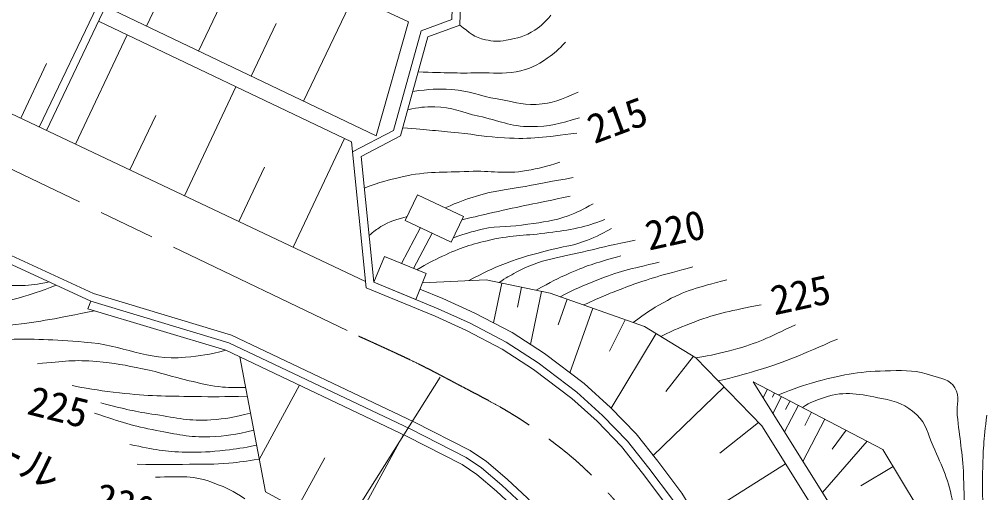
# Model space of a CAD drawing. Units: millimetres, scale not verified. Extents: x 40000 to 680000, y 20000 to 380000.
# Drawn here: x 482858 to 543250, y 287292 to 316763 of the extents above; entities that cross this region are included whole.
import ezdxf
from ezdxf.enums import TextEntityAlignment as Align

# ---------------------------------------------------------------- set-up
doc = ezdxf.new("R2010")
doc.units = ezdxf.units.MM
doc.header["$LTSCALE"] = 1000
doc.linetypes.add('CHAIN', pattern=[18.5, 12, -1.5, 3.5, -1.5])
for name, color, linetype, lineweight in [('M-BGD', 7, 'Continuous', 13), ('M-BMK', 2, 'CHAIN', 13), ('M-STR-HTXT', 7, 'Continuous', 13)]:
    doc.layers.add(name, color=color, linetype=linetype, lineweight=lineweight)
doc.styles.add('ＭＳ ゴシック', font='')
doc.styles.get('ＭＳ ゴシック').set_extended_font_data('MS Gothic')

msp = doc.modelspace()

# ---------------------------------------------------------------- linework, layer by layer
at = {"layer": 'M-BGD'}
for p, q in [((484099, 310061), (498866, 341086)), ((484551, 309847), (499307, 340851)), ((491295, 324017), (507098, 316614)), ((494025, 314791), (497122, 321287)), ((490777, 316340), (492325, 319588)), ((500565, 311672), (503684, 318213)), ((488222, 317558), (505079, 309520)), ((487792, 316655), (503560, 309137)), ((497295, 313232), (498854, 316502)), ((505079, 309520), (507098, 316614)), ((486350, 308996), (489572, 315806)), ((482944, 310608), (484556, 314013)), ((477071, 313387), (504430, 300439)), ((493140, 305782), (496354, 312573)), ((489745, 307389), (491352, 310784)), ((499911, 302578), (503115, 309349)), ((503560, 309137), (504470, 300040)), ((504154, 308219), (504938, 300389)), ((496525, 304180), (498127, 307566)), ((507662, 305844), (506902, 304247)), ((510527, 304480), (507662, 305844)), ((509766, 302883), (510527, 304480)), ((506669, 301561), (507849, 303795)), ((506902, 304247), (509766, 302883)), ((507413, 301257), (508572, 303451)), ((505598, 302000), (504938, 300389)), ((508212, 300929), (505598, 302000)), ((507551, 299317), (508212, 300929)), ((504938, 300389), (507551, 299317)), ((507972, 300346), (511935, 300549)), ((511935, 300549), (515941, 299709)), ((512914, 300344), (512395, 297870)), ((514151, 300085), (513892, 298847)), ((515388, 299825), (514696, 296523)), ((515941, 299709), (521809, 297633)), ((487128, 298746), (487306, 299215)), ((516999, 299335), (516436, 297745)), ((518589, 298772), (517166, 294749)), ((520601, 298061), (519637, 296098)), ((522538, 297192), (519727, 292554)), ((521809, 297633), (525008, 295695)), ((496584, 295744), (498188, 287340)), ((524857, 295786), (523132, 293597)), ((525008, 295695), (529115, 291454)), ((528580, 294194), (536664, 289984)), ((497803, 289359), (500316, 293974)), ((526771, 293874), (522338, 289580)), ((529467, 293732), (529195, 293211)), ((529910, 293501), (529775, 293241)), ((530354, 293270), (529811, 292228)), ((530875, 292999), (530604, 292477)), ((531397, 292727), (530534, 291072)), ((533052, 291865), (531683, 289236)), ((532224, 292296), (531793, 291468)), ((528919, 291657), (526508, 289748)), ((534367, 291181), (533509, 289989)), ((503329, 284540), (506793, 290902)), ((535681, 290496), (532895, 287301)), ((536664, 289984), (538865, 286332)), ((500148, 286272), (501881, 289453)), ((530603, 289078), (525116, 285643)), ((537307, 288918), (535291, 287704))]:
    msp.add_line(p, q, dxfattribs=at)
for points in [[(499944, 341447), (500624, 341008), (501367, 340394), (501927, 339716), (505933, 328610), (505947, 327247), (510479, 322416), (510301, 316412), (508298, 315669), (506604, 309505), (504154, 308219)], [(499708, 341004), (500328, 340604), (501012, 340039), (501486, 339464), (505434, 328520), (505449, 327047), (509974, 322224), (509811, 316763), (507884, 316048), (506179, 309847), (503623, 308505)], [(473484, 305589), (487306, 299215), (495900, 296623), (507205, 291260), (510692, 289473), (511661, 288826), (512922, 287754), (514159, 286597), (515673, 284939), (516868, 283506), (518131, 281797), (519268, 280043), (520681, 277128), (535140, 242012), (534231, 240240)], [(473693, 306043), (487484, 299683), (496080, 297091), (507426, 291708), (510945, 289905), (511963, 289226), (513255, 288128), (514515, 286948), (516050, 285268), (517262, 283814), (518542, 282082), (519705, 280289), (521137, 277333), (535690, 241989), (534623, 239908)], [(504938, 300389), (508961, 298739), (510937, 297841), (513199, 296661), (515173, 295378), (517597, 293546), (519201, 292091), (520756, 290487), (522084, 288814), (523555, 286853), (524541, 285278), (525645, 283437), (526731, 281192), (527738, 278541), (540058, 245645)], [(504470, 300040), (508763, 298280), (510718, 297391), (512947, 296228), (514885, 294968), (517278, 293161), (518853, 291731), (520380, 290156), (521688, 288509), (523142, 286570), (524114, 285016), (525205, 283199), (526271, 280994), (527270, 278365), (539590, 245470)], [(507816, 299965), (509239, 299382), (511244, 298470), (513553, 297266), (515575, 295951), (518045, 294086), (519688, 292594), (521283, 290949), (522638, 289242), (524132, 287250), (525138, 285643), (526262, 283770), (527374, 281469), (528393, 278789), (540714, 245890)], [(487128, 298746), (495719, 296155), (506984, 290811), (510438, 289041), (511360, 288426), (512589, 287381), (513803, 286245), (515296, 284611), (516475, 283197), (517719, 281512), (518832, 279797), (520224, 276924), (534590, 242035)], [(528580, 294194), (533586, 286197), (542212, 265079)], [(529115, 291454), (532693, 285739), (542243, 262359)], [(498188, 287340), (506069, 283048), (508541, 281485), (510940, 278977), (512866, 276179), (514384, 273071), (526861, 244305)]]:
    msp.add_lwpolyline(points, dxfattribs=at)
for points, knots in [([(510301, 316412), (510909, 315924), (511194, 315637), (511900, 315493), (512392, 315393), (512692, 315371), (513184, 315469), (513913, 315614), (514363, 315682), (514978, 316099), (515416, 316396), (515595, 316569), (515971, 317020)], [0, 0, 0, 0, 1, 1, 1, 2, 2, 2, 3, 3, 3, 4, 4, 4, 4]), ([(507698, 313487), (509531, 313434), (510023, 313408), (511512, 313433), (512412, 313448), (512929, 313348), (513814, 313506), (514628, 313651), (515073, 313885), (515753, 314354), (516239, 314689), (516429, 314858), (516892, 315348)], [0, 0, 0, 0, 1, 1, 1, 2, 2, 2, 3, 3, 3, 4, 4, 4, 4]), ([(507366, 312278), (508456, 312416), (508845, 312448), (509792, 312391), (510920, 312324), (511513, 311999), (512627, 311810), (513569, 311650), (514096, 311422), (515050, 311471), (516112, 311525), (516588, 311753), (517667, 312222)], [0, 0, 0, 0, 1, 1, 1, 2, 2, 2, 3, 3, 3, 4, 4, 4, 4]), ([(507053, 311139), (507791, 311294), (508078, 311317), (508741, 311320), (509834, 311325), (510409, 310961), (511479, 310738), (512746, 310475), (513432, 310079), (514726, 310084), (515929, 310088), (516471, 310242), (517755, 310641)], [0, 0, 0, 0, 1, 1, 1, 2, 2, 2, 3, 3, 3, 4, 4, 4, 4]), ([(506743, 310010), (508428, 309869), (508863, 309834), (510219, 309696), (511337, 309583), (511956, 309439), (513078, 309381), (514840, 309291), (515512, 309422), (517585, 309672)], [0, 0, 0, 0, 1, 1, 1, 2, 2, 2, 3, 3, 3, 3]), ([(504350, 306260), (505405, 306650), (505770, 306746), (506706, 306958), (508298, 307320), (509242, 307220), (510873, 307297), (512273, 307364), (513080, 307103), (514460, 307346), (515287, 307492), (515618, 307567), (516543, 307879)], [0, 0, 0, 0, 1, 1, 1, 2, 2, 2, 3, 3, 3, 4, 4, 4, 4]), ([(509387, 305023), (510277, 305413), (510566, 305519), (511347, 305762), (512496, 306119), (513187, 306134), (514368, 306359), (515534, 306582), (515905, 306648), (517357, 306909)], [0, 0, 0, 0, 1, 1, 1, 2, 2, 2, 3, 3, 3, 3]), ([(510432, 304280), (511358, 304503), (511599, 304557), (512349, 304728), (514229, 305157), (514837, 305269), (517179, 305746)], [0, 0, 0, 0, 1, 1, 1, 2, 2, 2, 2]), ([(509900, 303164), (510717, 303456), (510987, 303531), (511703, 303694), (512792, 303942), (513443, 303824), (514546, 304001), (515533, 304159), (516115, 304179), (517050, 304534), (517678, 304773), (517924, 304888), (518600, 305277)], [0, 0, 0, 0, 1, 1, 1, 2, 2, 2, 3, 3, 3, 4, 4, 4, 4]), ([(504646, 303299), (504957, 303577), (505082, 303662), (505389, 303855), (505963, 304217), (506261, 304263), (507011, 304477)], [0, 0, 0, 0, 1, 1, 1, 2, 2, 2, 2]), ([(507624, 301170), (508341, 301599), (508578, 301715), (509215, 302014), (510342, 302542), (511023, 302751), (512236, 303032), (513624, 303352), (514444, 303281), (515854, 303484), (516557, 303585), (516957, 303613), (517647, 303775), (518322, 303932), (518561, 304016), (519344, 304292)], [0, 0, 0, 0, 1, 1, 1, 2, 2, 2, 3, 3, 3, 4, 4, 4, 5, 5, 5, 5]), ([(510862, 300494), (511899, 301043), (512225, 301206), (513140, 301566), (514201, 301983), (514836, 302103), (515935, 302406), (516738, 302627), (517221, 302636), (518003, 302923), (518710, 303182), (518971, 303319), (519747, 303746)], [0, 0, 0, 0, 1, 1, 1, 2, 2, 2, 3, 3, 3, 4, 4, 4, 4]), ([(512754, 300377), (513212, 300704), (513393, 300785), (513819, 301016), (515404, 301878), (516494, 301906), (518245, 302341), (519406, 302629), (519802, 302721), (521234, 303003)], [0, 0, 0, 0, 1, 1, 1, 2, 2, 2, 3, 3, 3, 3]), ([(515060, 299894), (516022, 300441), (516328, 300596), (517176, 300971), (518369, 301499), (518844, 301610), (520342, 302037)], [0, 0, 0, 0, 1, 1, 1, 2, 2, 2, 2]), ([(516559, 299491), (517552, 300002), (517870, 300136), (518737, 300486), (520244, 301095), (520847, 301194), (522733, 301649)], [0, 0, 0, 0, 1, 1, 1, 2, 2, 2, 2]), ([(471302, 300844), (472578, 301134), (473022, 301218), (474144, 301277), (475452, 301345), (476189, 301194), (477487, 301022), (478733, 300858), (479408, 300627), (480650, 300441), (481554, 300305), (482063, 300151), (482976, 300186), (483656, 300213), (483930, 300251), (484704, 300414)], [0, 0, 0, 0, 1, 1, 1, 2, 2, 2, 3, 3, 3, 4, 4, 4, 5, 5, 5, 5]), ([(518010, 298977), (519240, 299537), (519604, 299684), (520649, 300078), (522245, 300681), (522834, 300812), (524827, 301349)], [0, 0, 0, 0, 1, 1, 1, 2, 2, 2, 2]), ([(469692, 297345), (471756, 297635), (472279, 297710), (473936, 297953), (476048, 298264), (477234, 298425), (479339, 298777), (480687, 299003), (481464, 299040), (482780, 299407), (483722, 299670), (484064, 299784), (485152, 300208)], [0, 0, 0, 0, 1, 1, 1, 2, 2, 2, 3, 3, 3, 4, 4, 4, 4]), ([(521110, 297881), (521911, 298506), (522215, 298688), (522975, 299120), (524406, 299934), (525096, 300041), (526938, 300552)], [0, 0, 0, 0, 1, 1, 1, 2, 2, 2, 2]), ([(522831, 297014), (523771, 297480), (524079, 297599), (524903, 297914), (526477, 298515), (527117, 298589), (529081, 298991)], [0, 0, 0, 0, 1, 1, 1, 2, 2, 2, 2]), ([(469172, 296214), (470546, 296395), (470894, 296444), (471997, 296597), (473949, 296867), (475029, 297120), (476989, 297323), (479047, 297537), (480218, 297460), (482271, 297711), (484344, 297965), (485063, 298113), (487539, 298622)], [0, 0, 0, 0, 1, 1, 1, 2, 2, 2, 3, 3, 3, 4, 4, 4, 4]), ([(525008, 295695), (526094, 295860), (526437, 295944), (527334, 296184), (528911, 296605), (529462, 296925), (531211, 297746)], [0, 0, 0, 0, 1, 1, 1, 2, 2, 2, 2]), ([(468583, 294933), (470969, 295559), (471695, 295707), (473718, 296063), (476854, 296616), (478654, 296676), (481835, 296815), (483812, 296901), (484925, 296804), (486900, 296669), (489382, 296500), (490723, 295486), (493200, 295724), (494194, 295820), (494626, 295853), (495719, 296155)], [0, 0, 0, 0, 1, 1, 1, 2, 2, 2, 3, 3, 3, 4, 4, 4, 5, 5, 5, 5]), ([(526405, 294252), (527538, 294514), (527865, 294616), (528788, 294891), (530813, 295495), (531487, 295846), (533828, 296854)], [0, 0, 0, 0, 1, 1, 1, 2, 2, 2, 2]), ([(483990, 295312), (485681, 295485), (486248, 295572), (487689, 295458), (488810, 295369), (489429, 295223), (490532, 295005), (491682, 294779), (492297, 294524), (493440, 294262), (494155, 294098), (494552, 293969), (495282, 293891), (495929, 293822), (496176, 293822), (496948, 293840)], [0, 0, 0, 0, 1, 1, 1, 2, 2, 2, 3, 3, 3, 4, 4, 4, 5, 5, 5, 5]), ([(530150, 293376), (531234, 293821), (531598, 293930), (532553, 294201), (534293, 294693), (535325, 294841), (537133, 294879), (538142, 294900), (538746, 294914), (539701, 294588), (540310, 294381), (540819, 294361), (541155, 293813), (541503, 293246), (541239, 292779), (541301, 292117), (541437, 290643), (541629, 289827), (541688, 288349), (541827, 284877), (541648, 282927), (541597, 279453), (541558, 276778), (541351, 275278), (541452, 272605), (541549, 270035), (541662, 269122), (542059, 266049)], [0, 0, 0, 0, 1, 1, 1, 2, 2, 2, 3, 3, 3, 4, 4, 4, 5, 5, 5, 6, 6, 6, 7, 7, 7, 8, 8, 8, 9, 9, 9, 9]), ([(486138, 293955), (487526, 293696), (487934, 293639), (489095, 293503), (490908, 293290), (491938, 293304), (493763, 293277), (495048, 293258), (495476, 293258), (497053, 293291)], [0, 0, 0, 0, 1, 1, 1, 2, 2, 2, 3, 3, 3, 3]), ([(531647, 292597), (532197, 292945), (532465, 293038), (533028, 293223), (534349, 293659), (535224, 293418), (536590, 293151), (537512, 292970), (538083, 292774), (538770, 292133), (539396, 291549), (539445, 290978), (539788, 290194), (540382, 288837), (540784, 288070), (541024, 286608), (541240, 285292), (540850, 284534), (540757, 283204), (540658, 281769), (540635, 280963), (540527, 279530), (540455, 278565), (540430, 278256), (540325, 277061)], [0, 0, 0, 0, 1, 1, 1, 2, 2, 2, 3, 3, 3, 4, 4, 4, 5, 5, 5, 6, 6, 6, 7, 7, 7, 8, 8, 8, 8]), ([(487931, 292873), (489529, 292472), (490004, 292351), (491356, 292146), (492691, 291943), (493451, 291726), (494797, 291823), (495768, 291893), (496166, 291963), (497252, 292246)], [0, 0, 0, 0, 1, 1, 1, 2, 2, 2, 3, 3, 3, 3]), ([(487544, 292243), (489310, 291651), (489865, 291446), (491405, 291161), (492685, 290924), (493415, 290729), (494716, 290773), (495797, 290810), (496240, 290891), (497457, 291173)], [0, 0, 0, 0, 1, 1, 1, 2, 2, 2, 3, 3, 3, 3]), ([(542431, 254256), (543036, 254778), (543250, 255087), (543652, 255710), (544597, 257176), (544250, 258371), (544444, 260104), (544899, 264174), (544666, 266496), (544502, 270588), (544326, 274987), (543868, 277428), (543473, 281812), (543235, 284453), (542795, 285923), (542873, 288573), (542914, 289961), (542933, 290483), (543146, 292117)], [0, 0, 0, 0, 1, 1, 1, 2, 2, 2, 3, 3, 3, 4, 4, 4, 5, 5, 5, 6, 6, 6, 6]), ([(489737, 290292), (491339, 289973), (491865, 289831), (493250, 289808), (494198, 289792), (494732, 289823), (495673, 289929), (496444, 290016), (496715, 290061), (497635, 290239)], [0, 0, 0, 0, 1, 1, 1, 2, 2, 2, 3, 3, 3, 3]), ([(490197, 289057), (491777, 289042), (492191, 289033), (493468, 289057), (494424, 289074), (494963, 289042), (495916, 289129), (496655, 289197), (496914, 289232), (497799, 289380)], [0, 0, 0, 0, 1, 1, 1, 2, 2, 2, 3, 3, 3, 3]), ([(491336, 288257), (492965, 288279), (493684, 288391), (495043, 287869), (495805, 287577), (496141, 287419), (496896, 286905)], [0, 0, 0, 0, 1, 1, 1, 2, 2, 2, 2])]:
    msp.add_open_spline(points, degree=3, knots=knots, dxfattribs=at)
at = {"layer": 'M-BMK'}
msp.add_line((475784, 310589), (503989, 297040), dxfattribs=at)
msp.add_open_spline([(503989, 297040), (506777, 295776), (507562, 295424), (509779, 294244), (511927, 293101), (513183, 292527), (515165, 291118), (516985, 289824), (517965, 289005), (519472, 287356), (521236, 285427), (521739, 284444), (523220, 281812)], degree=3, knots=[0, 0, 0, 0, 1, 1, 1, 2, 2, 2, 3, 3, 3, 4, 4, 4, 4], dxfattribs=at)
at = {"layer": 'M-STR-HTXT'}
msp.add_line((509086, 294481), (487368, 260163), dxfattribs=at)

# ---------------------------------------------------------------- texts
at = {"layer": 'M-BGD', "style": 'ＭＳ ゴシック'}
for s, rotation, p in [('215', 20.298, (520113, 310500)), ('220', 12.328, (523718, 303656)), ('225', 12.219, (531531, 299620)), ('225', 345.838, (485294, 292631)), ('230', 343.94, (489433, 286557))]:
    msp.add_text(s, height=1833, rotation=rotation, dxfattribs=at).set_placement(p, align=Align.MIDDLE_CENTER)
at = {"layer": 'M-STR-HTXT', "style": 'ＭＳ ゴシック'}
msp.add_text('ガードレール', height=1833, rotation=333.987, dxfattribs=at).set_placement((477937, 290175), align=Align.BOTTOM_CENTER)

doc.saveas('drawing.dxf')
